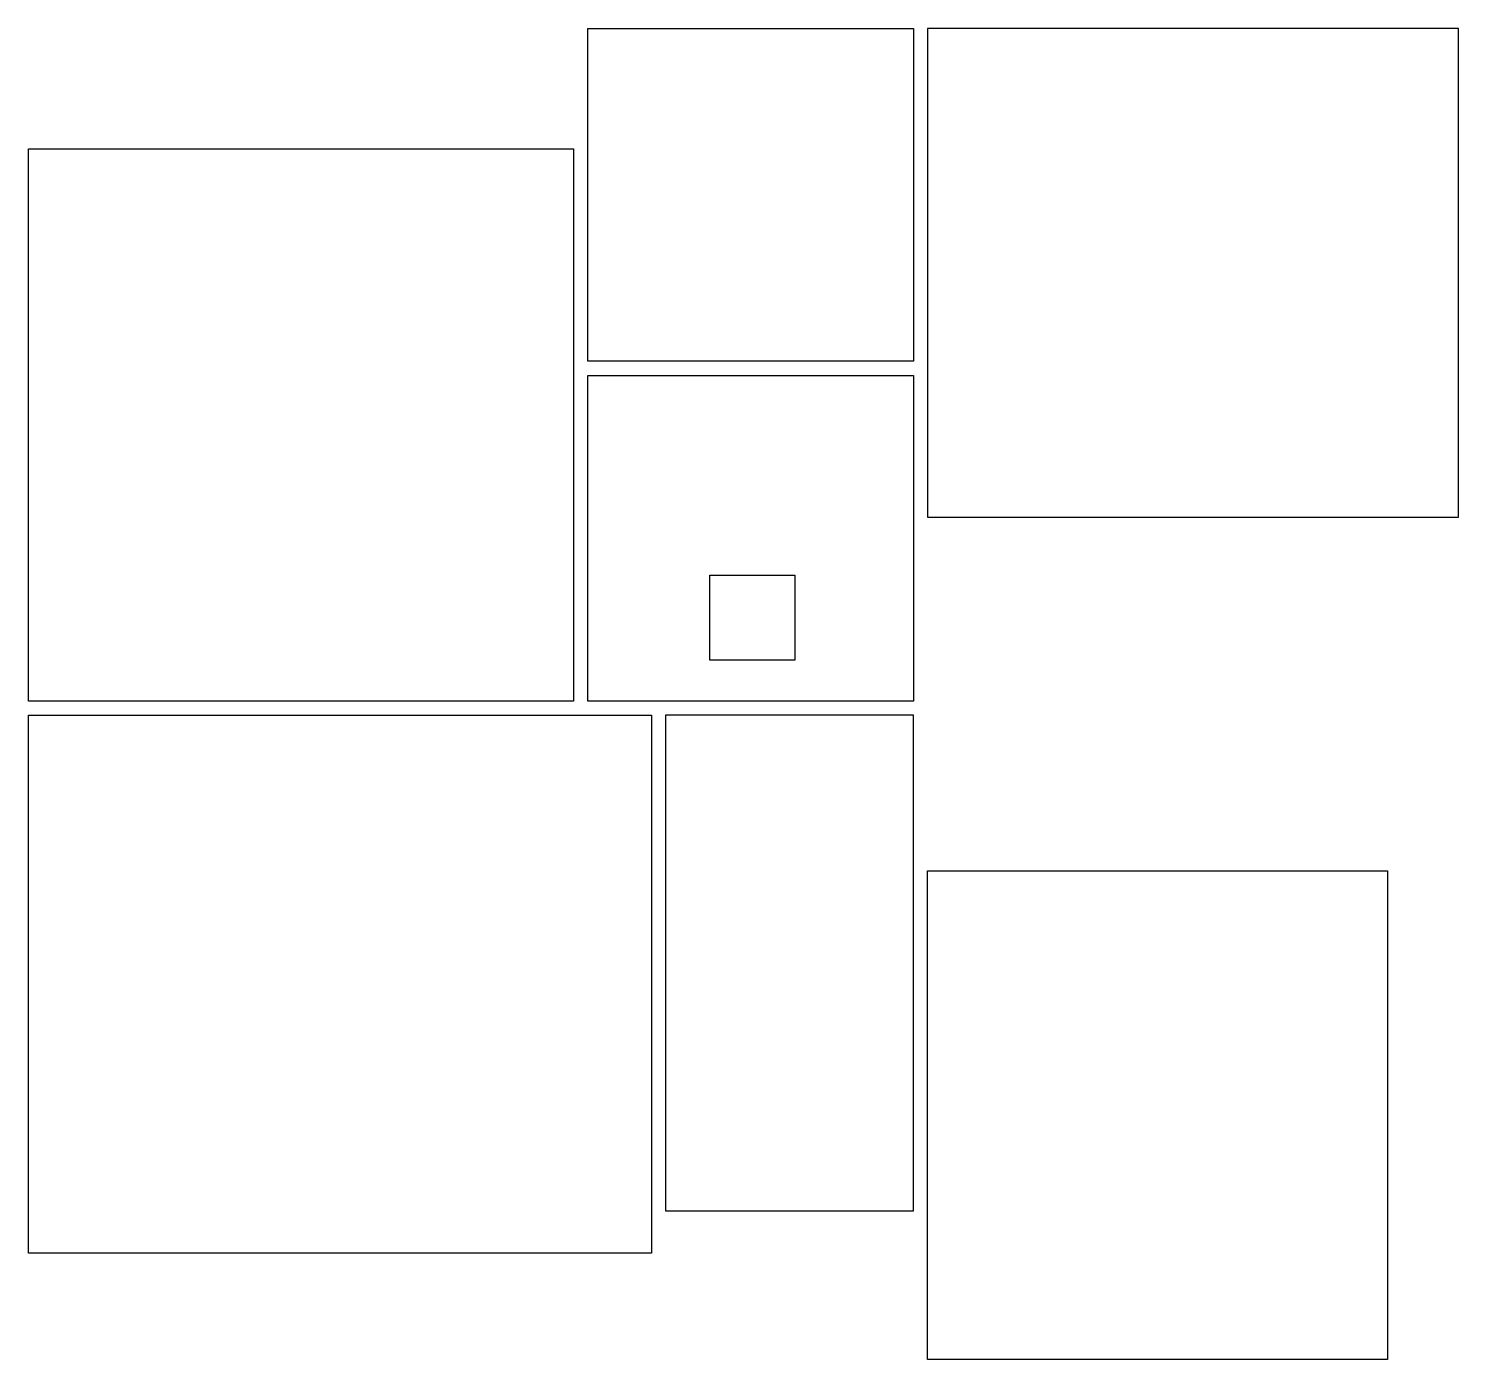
# Model space of a CAD drawing. Header units: metres. Extents: x 4544 to 14644, y -70988 to -61588.
import ezdxf

# ---------------------------------------------------------------- set-up
doc = ezdxf.new("R2010")
doc.units = ezdxf.units.M
doc.layers.add('AREE LEONARDO', color=5, linetype='CONTINUOUS')

msp = doc.modelspace()

# ---------------------------------------------------------------- linework, layer by layer
at = {"layer": 'AREE LEONARDO', "color": 3}
for points in [[(10794, -63938), (8494, -63938), (8494, -61588), (10794, -61588)], [(14144, -70988), (10894, -70988), (10894, -67538), (14144, -67538)]]:
    msp.add_lwpolyline(points, close=True, dxfattribs=at)
at = {"layer": 'AREE LEONARDO', "color": 5}
for points in [[(10894, -65038), (14644, -65038), (14644, -61588), (10894, -61588)], [(4544, -62438), (8394, -62438), (8394, -66338), (4544, -66338)], [(8944, -70238), (4544, -70238), (4544, -66438), (8944, -66438)], [(9044, -69938), (10794, -69938), (10794, -66438), (9044, -66438)]]:
    msp.add_lwpolyline(points, close=True, dxfattribs=at)
at = {"layer": 'AREE LEONARDO', "color": 6}
msp.add_lwpolyline([(8494, -64038), (10794, -64038), (10794, -66338), (8494, -66338)], close=True, dxfattribs=at)
at = {"layer": 'AREE LEONARDO', "color": 1}
msp.add_lwpolyline([(9357, -65449), (9957, -65449), (9957, -66049), (9357, -66049)], close=True, dxfattribs=at)

doc.saveas('drawing.dxf')
